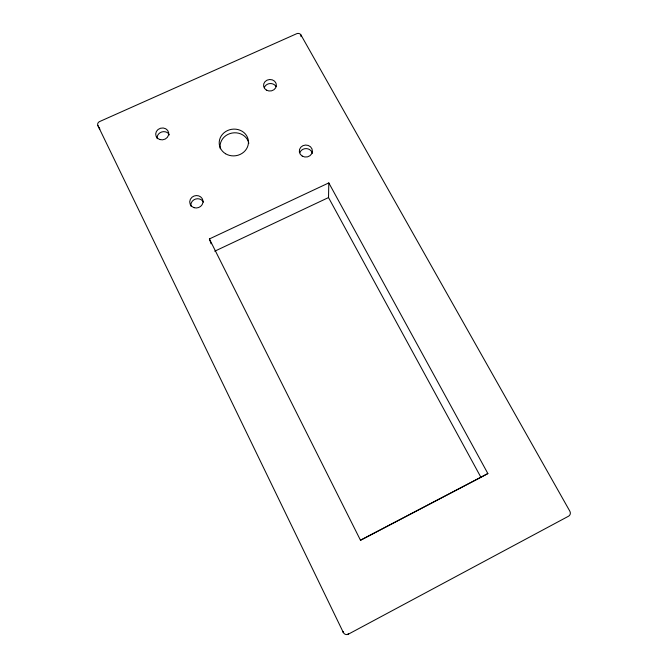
<?xml version="1.0" encoding="UTF-8"?>
<svg xmlns="http://www.w3.org/2000/svg" width="668" height="668" viewBox="0 0 668 668"><rect width="100%" height="100%" fill="white"/><g stroke="black" fill="none" stroke-linecap="round" stroke-linejoin="round"><path stroke-width="1" d="M328.806 182.907L487.874 473.554L480.918 477.311L328.522 197.553L328.806 182.907L209.401 238.944L211.088 243.828M348.37 634.174L568.568 516.197A3.833 3.557 52.6 0 0 569.829 511.179L300.934 34.928A3.165 2.797 -1.7 0 0 296.701 33.701L99.599 121.568A3.282 2.931 -16.8 0 0 97.887 125.542L343.285 632.412A3.983 3.774 86 0 0 348.37 634.174L348.103 633.481M487.874 473.554L360.461 540.203L209.401 238.944M360.645 540.237L480.918 477.311M214.729 251.201L328.522 197.553M97.887 125.542L99.782 129.25A3.256 2.906 -16.9 0 1 99.549 127.763M343.285 632.412L343.068 631.736A3.941 3.732 86 0 0 343.628 632.588M300.934 34.928L301.001 36.673M220.29 148.764A14.537 13.277 -8.1 0 1 231.963 133.066A14.537 13.277 -8.1 0 1 248.838 143.311M299.823 152.696A6.505 5.979 -1.6 0 1 306.378 148.605A6.505 5.979 -1.6 0 1 312.357 153.339M264.378 87.466A6.371 5.728 -4.1 0 1 270.006 83.55A6.371 5.728 -4.1 0 1 276.118 86.673M157.172 138.76A6.505 5.878 -13.4 0 1 161.706 131.98A6.505 5.878 -13.4 0 1 169.463 134.886M190.931 206.161A6.63 6.137 -13.7 0 1 195.482 199.089A6.63 6.137 -13.7 0 1 203.439 202.12M225.559 153.749A14.663 13.377 -8.1 0 0 248.421 143.186A14.663 13.377 -8.1 0 0 227.504 130.569A14.663 13.377 -8.1 0 0 225.559 153.749M302.245 156.095A6.563 6.02 -1.6 0 0 312.399 151.369A6.563 6.02 -1.6 0 0 302.913 145.682A6.563 6.02 -1.6 0 0 302.245 156.095M266.373 90.105A6.429 5.77 -4.1 0 0 276.368 85.571A6.429 5.77 -4.1 0 0 267.142 80.118A6.429 5.77 -4.1 0 0 266.373 90.105M159.903 139.57A6.563 5.92 -13.3 0 0 168.653 132.681A6.563 5.92 -13.3 0 0 158.074 129.483A6.563 5.92 -13.3 0 0 159.903 139.57M194.062 207.681A6.688 6.187 -13.6 0 0 202.922 200.492A6.688 6.187 -13.6 0 0 192.083 197.152A6.688 6.187 -13.6 0 0 194.062 207.681"/></g></svg>
